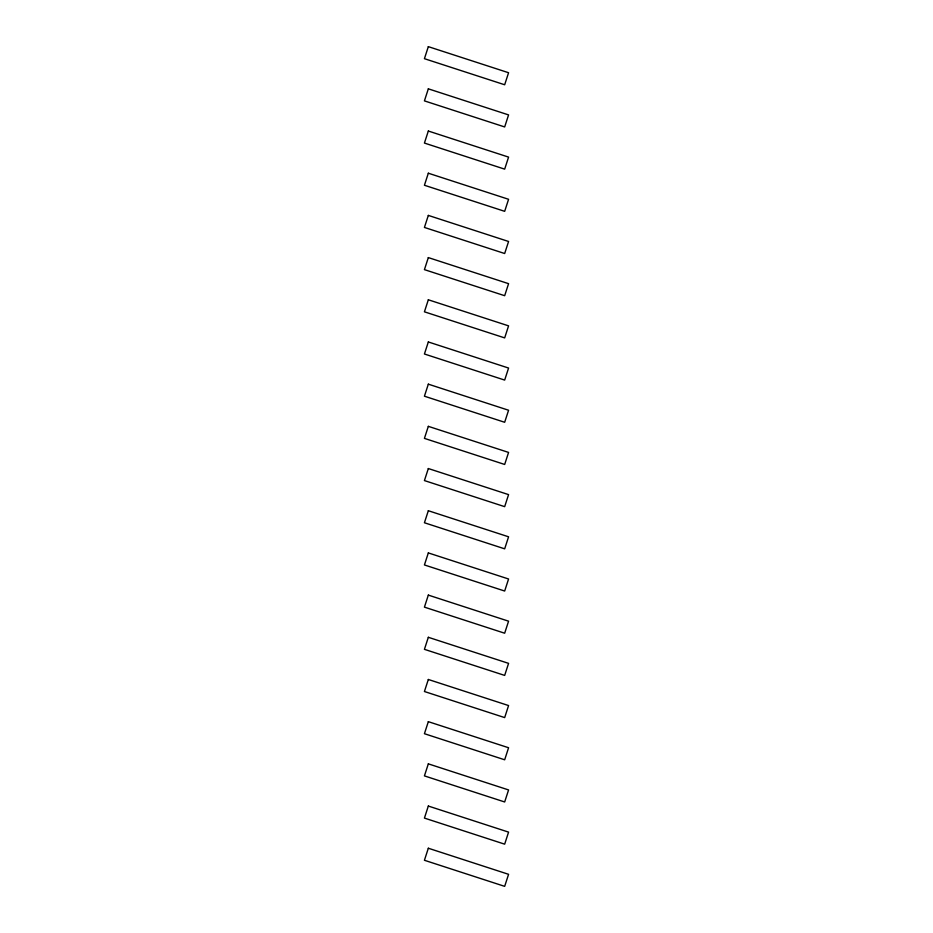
<?xml version="1.0" encoding="UTF-8"?>
<svg xmlns="http://www.w3.org/2000/svg" width="933" height="933" viewBox="0 0 933 933"><rect width="100%" height="100%" fill="white"/><g stroke="black" fill="none" stroke-linecap="round" stroke-linejoin="round"><path stroke-width="1.4" d="M428.329 46.65L424.422 58.686L504.671 84.763L508.578 72.727L428.329 46.65M428.329 88.833L424.422 100.881L504.671 126.946L508.578 114.911L428.329 88.833M428.329 131.028L424.422 143.064L504.671 169.141L508.578 157.106L428.329 131.028M428.329 173.211L424.422 185.259L504.671 211.325L508.578 199.289L428.329 173.211M428.329 215.406L424.422 227.442L504.671 253.519L508.578 241.484L428.329 215.406M428.329 257.59L424.422 269.637L504.671 295.703L508.578 283.667L428.329 257.59M428.329 299.785L424.422 311.82L504.671 337.898L508.578 325.862L428.329 299.785M428.329 341.968L424.422 354.004L504.671 380.081L508.578 368.045L428.329 341.968M428.329 384.163L424.422 396.198L504.671 422.276L508.578 410.24L428.329 384.163M428.329 426.346L424.422 438.382L504.671 464.459L508.578 452.423L428.329 426.346M428.329 468.541L424.422 480.577L504.671 506.654L508.578 494.618L428.329 468.541M428.329 510.724L424.422 522.76L504.671 548.837L508.578 536.802L428.329 510.724M428.329 552.919L424.422 564.955L504.671 591.032L508.578 578.996L428.329 552.919M428.329 595.102L424.422 607.138L504.671 633.215L508.578 621.18L428.329 595.102M428.329 637.297L424.422 649.333L504.671 675.41L508.578 663.363L428.329 637.297M428.329 679.481L424.422 691.516L504.671 717.594L508.578 705.558L428.329 679.481M428.329 721.675L424.422 733.711L504.671 759.789L508.578 747.741L428.329 721.675M428.329 763.859L424.422 775.894L504.671 801.972L508.578 789.936L428.329 763.859M428.329 806.054L424.422 818.089L504.671 844.167L508.578 832.119L428.329 806.054M428.329 848.237L424.422 860.273L504.671 886.35L508.578 874.314L428.329 848.237"/></g></svg>
